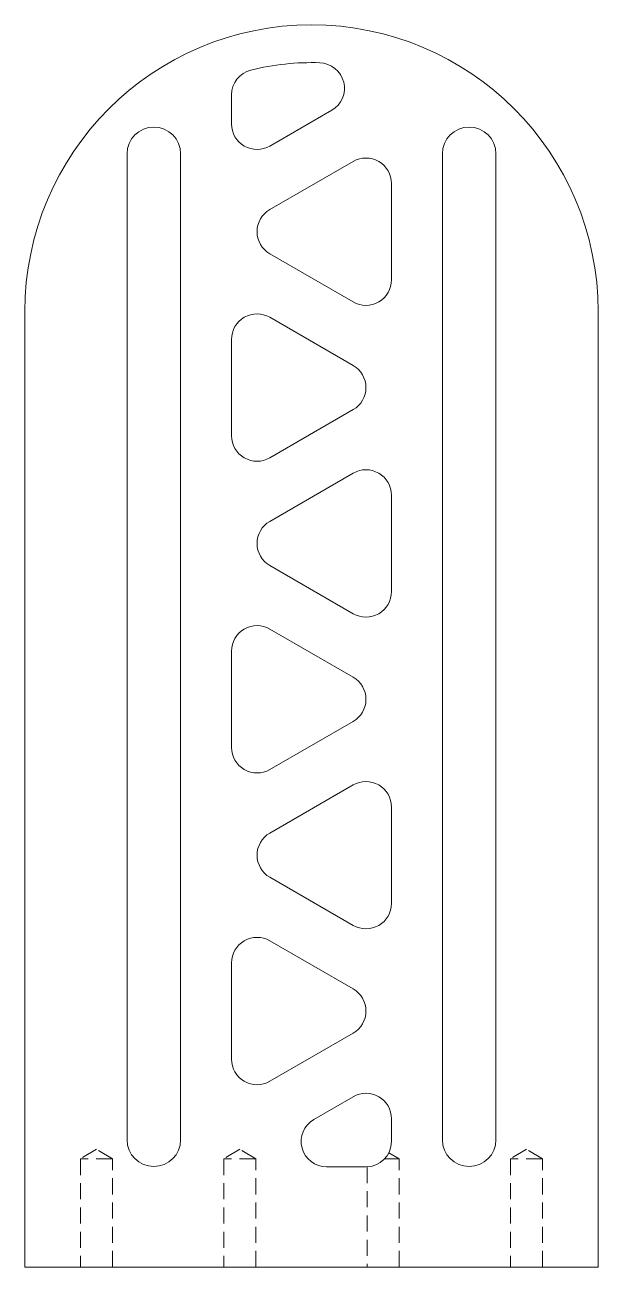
# Model space of a CAD drawing. Header units: millimetres. Extents: x -22.5 to 22.5, y -75 to 22.5.
import ezdxf

# ---------------------------------------------------------------- set-up
doc = ezdxf.new("R2010")
doc.units = ezdxf.units.MM
doc.linetypes.add('HIDDEN', pattern=[1.905, 1.27, -0.635])

msp = doc.modelspace()

# ---------------------------------------------------------------- linework, layer by layer
at = {"color": 7, "linetype": 'Continuous', "lineweight": 15}
for p, q in [((-6.274, 17.006), (-6.274, 14.719)), ((-3.274, 12.987), (1.586, 15.793)), ((-14.474, 12.374), (-14.474, -65)), ((-10.274, -65), (-10.274, 12.374)), ((3.274, 11.78), (-3.274, 7.999)), ((10.274, 12.374), (10.274, -65)), ((14.474, -65), (14.474, 12.374)), ((6.274, 2.486), (6.274, 10.048)), ((-3.274, 4.535), (3.274, 0.754)), ((-22.5, 0), (-22.5, -75)), ((22.5, -75), (22.5, 0)), ((3.274, -4.235), (-3.274, -0.454)), ((-6.274, -2.186), (-6.274, -9.748)), ((-3.274, -11.48), (3.274, -7.699)), ((3.274, -12.687), (-3.274, -16.468)), ((6.274, -21.981), (6.274, -14.419)), ((-3.274, -19.932), (3.274, -23.713)), ((3.274, -28.701), (-3.274, -24.92)), ((-6.274, -26.652), (-6.274, -34.214)), ((-3.274, -35.946), (3.274, -32.165)), ((3.274, -37.154), (-3.274, -40.935)), ((6.274, -46.448), (6.274, -38.886)), ((-3.274, -44.399), (3.274, -48.18)), ((3.274, -53.168), (-3.274, -49.387)), ((-6.274, -51.119), (-6.274, -58.681)), ((-3.274, -60.413), (3.274, -56.632)), ((3.274, -61.62), (0.19, -63.401)), ((6.274, -65.133), (6.274, -63.352)), ((1.19, -67.133), (4.274, -67.133)), ((-22.5, -75), (22.5, -75))]:
    msp.add_line(p, q, dxfattribs=at)
at = {"color": 7, "linetype": 'HIDDEN', "lineweight": 0}
for p, q in [((-16.875, -65.749), (-18.125, -66.5)), ((-15.625, -66.5), (-16.875, -65.749)), ((-5.625, -65.749), (-6.875, -66.5)), ((-4.375, -66.5), (-5.625, -65.749)), ((6.875, -66.5), (6.07, -66.016)), ((16.875, -65.749), (15.625, -66.5)), ((18.125, -66.5), (16.875, -65.749)), ((-15.625, -66.5), (-18.125, -66.5)), ((-18.125, -66.5), (-18.125, -75)), ((-15.625, -75), (-15.625, -66.5)), ((-4.375, -66.5), (-6.875, -66.5)), ((-6.875, -66.5), (-6.875, -75)), ((-4.375, -75), (-4.375, -66.5)), ((4.375, -67.13), (4.375, -75)), ((6.875, -66.5), (5.735, -66.5)), ((6.875, -75), (6.875, -66.5)), ((18.125, -66.5), (15.625, -66.5)), ((15.625, -66.5), (15.625, -75)), ((18.125, -75), (18.125, -66.5))]:
    msp.add_line(p, q, dxfattribs=at)
at = {"color": 7, "linetype": 'Continuous', "lineweight": 15}
for centre, radius, start, end in [((0, 0), 22.5, 0, 180), ((0, 0), 19.535, 88.08476, 104.10866), ((0.586, 17.525), 2, 300, 88.08476), ((-4.274, 17.006), 2, 104.10866, 180), ((-4.274, 14.719), 2, 180, 300), ((-12.374, 12.374), 2.1, 0, 180), ((12.374, 12.374), 2.1, 0, 180), ((4.274, 10.048), 2, 0, 120), ((-2.274, 6.267), 2, 120, 240), ((4.274, 2.486), 2, 240, 0), ((-4.274, -2.186), 2, 60, 180), ((2.274, -5.967), 2, 300, 60), ((-4.274, -9.748), 2, 180, 300), ((4.274, -14.419), 2, 0, 120), ((-2.274, -18.2), 2, 120, 240), ((4.274, -21.981), 2, 240, 0), ((-4.274, -26.652), 2, 60, 180), ((2.274, -30.433), 2, 300, 60), ((-4.274, -34.214), 2, 180, 300), ((4.274, -38.886), 2, 0, 120), ((-2.274, -42.667), 2, 120, 240), ((4.274, -46.448), 2, 240, 0), ((-4.274, -51.119), 2, 60, 180), ((2.274, -54.9), 2, 300, 60), ((-4.274, -58.681), 2, 180, 300), ((4.274, -63.352), 2, 0, 120), ((1.19, -65.133), 2, 120, 270), ((-12.374, -65), 2.1, 180, 0), ((4.274, -65.133), 2, 270, 0), ((12.374, -65), 2.1, 180, 0)]:
    msp.add_arc(centre, radius, start, end, dxfattribs=at)

doc.saveas('drawing.dxf')
